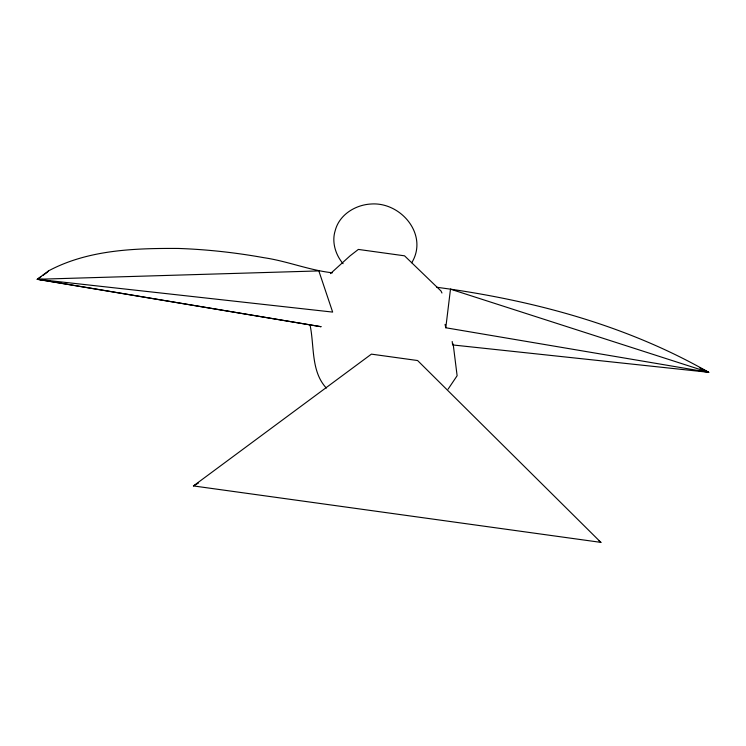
<?xml version="1.0" encoding="UTF-8"?>
<svg xmlns="http://www.w3.org/2000/svg" width="746" height="746" viewBox="0 0 746 746"><rect width="100%" height="100%" fill="white"/><g stroke="black" fill="none" stroke-linecap="round" stroke-linejoin="round"><path stroke-width="1.12" d="M452.188 341.509L452.617 344.932L708.7 372.301L450.481 289.159C540.207 302.316 629.615 327 708.7 372.301L445.791 327.764L450.481 289.159L436.811 287.266M48.341 271.6L48.462 270.91C88.075 249.724 134.56 248.185 178.508 248.455C207.201 249.453 235.773 252.624 264.028 257.715C287.21 261.109 309.142 270.229 332.418 272.803M411.745 262.741C428.689 234.906 401.04 201.877 371.228 204.003C355.478 204.749 339.299 214.689 335.224 230.57C331.532 241.974 335.56 254.88 343.076 263.683M448.085 389.16L457.121 375.732L453.148 343.897M330.459 273.623L350.033 255.878L358.35 249.425L404.537 255.822L441.017 291.015L441.958 293.01M40.983 276.719L37.3 279.284L320.966 326.692L37.3 279.284L48.462 270.91M193.438 485.926L371.405 354.136L417.592 360.532L600.894 542.379L193.438 485.926L198.483 483.016M42.82 275.442L47.418 272.234M37.3 279.284L318.84 270.919L332.651 312.089L37.3 279.284L43.109 279.433M699.729 367.843L708.7 372.301M599.066 540.934L600.894 542.379M326.375 388.088C310.802 371.433 314.486 345.957 310.075 325.191M445.045 324.389L445.791 327.764"/></g></svg>
